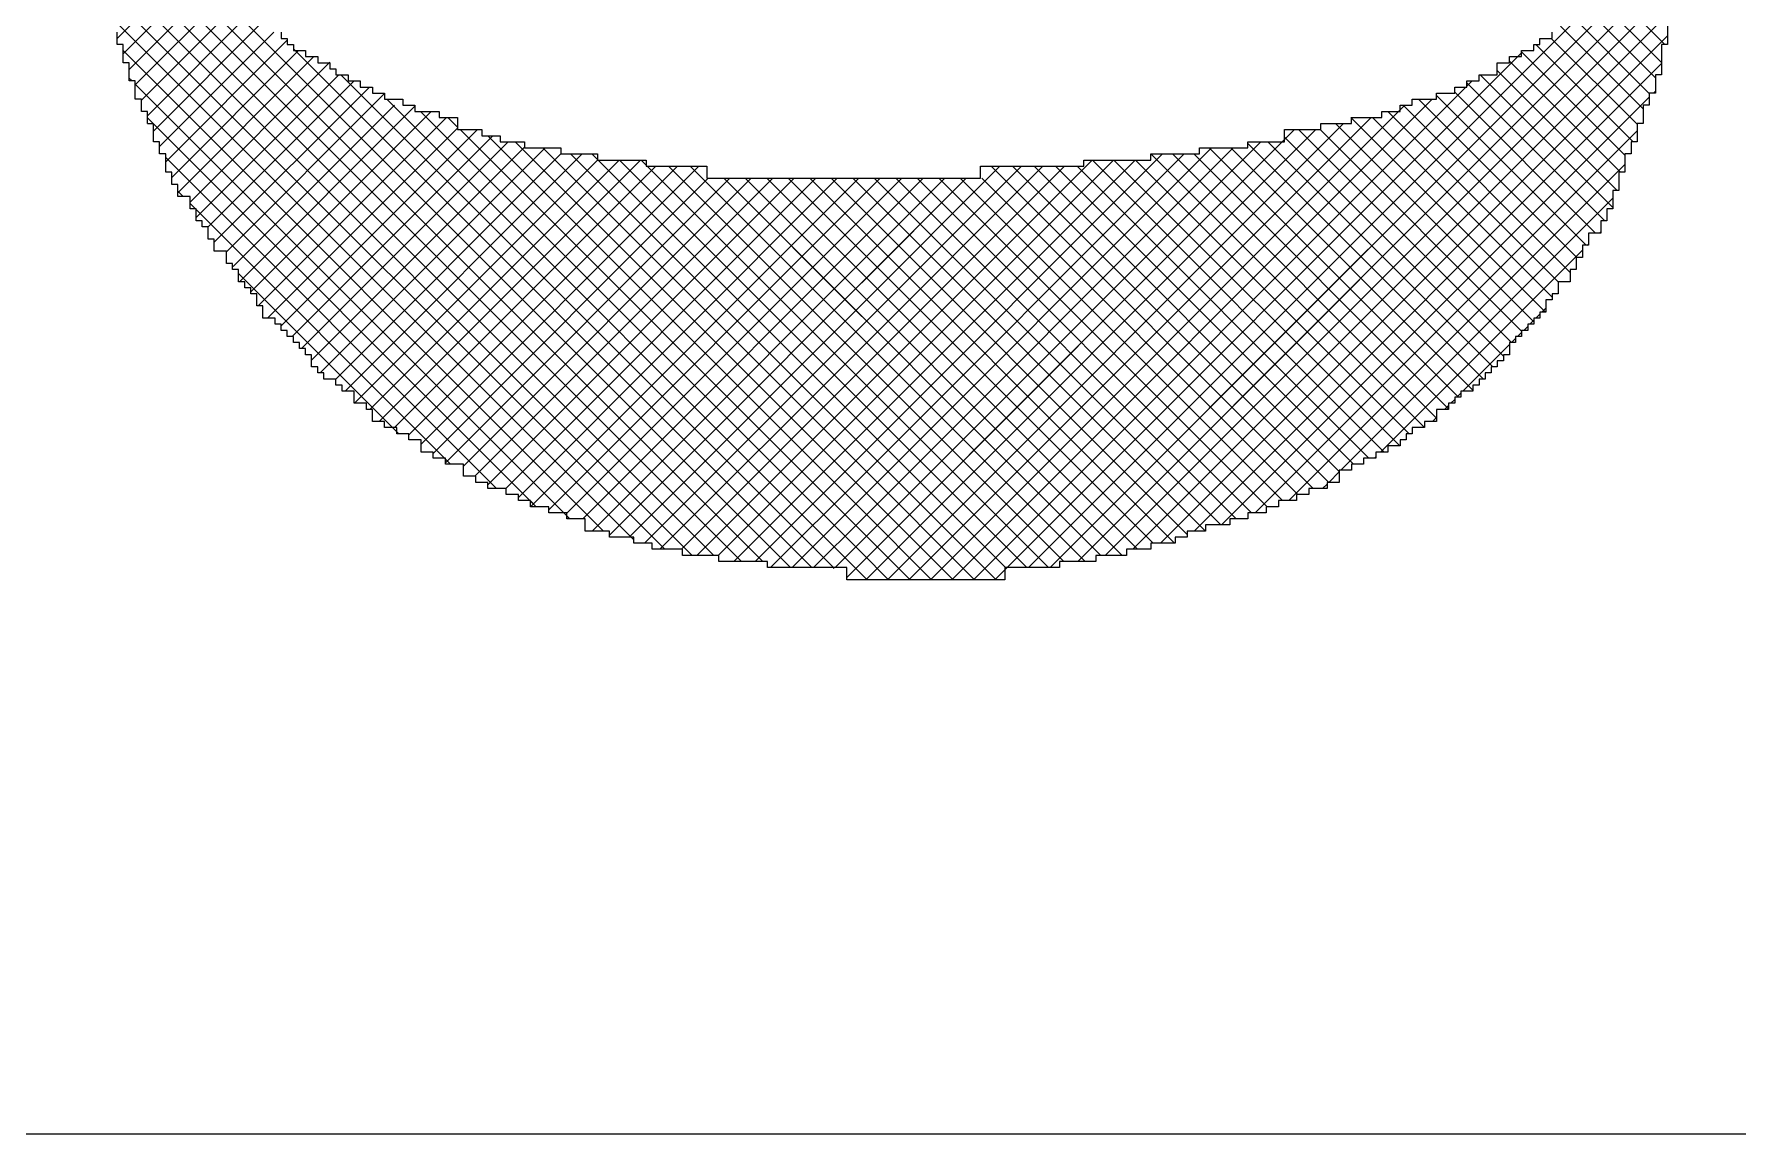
# Paper-space layout 'GS_Template' of a CAD drawing. Header units: millimetres. Extents: x -16 to 424, y -14 to 299.
# Drawn here: x 15.39 to 23.61, y 4 to 9.3 of the extents above; entities that cross this region are included whole.
import ezdxf
from ezdxf.enums import TextEntityAlignment as Align

# ---------------------------------------------------------------- set-up
doc = ezdxf.new("R2010")
doc.units = ezdxf.units.MM
doc.layers.add('Border', color=160, linetype='Continuous')
doc.layers.add('TEXT_18', color=7, linetype='Continuous')
doc.styles.add('Arial1.80mm', font='arial.ttf', dxfattribs={"height": 1.8})

# ---------------------------------------------------------------- blocks, each defined once
blk = doc.blocks.new('A$C733E240A')
at = {"color": 72, "true_color": 0x61bf1a}
for p, q in [((-4939.2, -806.35), (-5339.14, -406.41)), ((-4954.48, -802.98), (-5332.41, -425.05)), ((-4966.39, -802.98), (-5332.41, -436.96)), ((-4969.75, -787.7), (-5317.13, -440.33)), ((-4981.66, -799.61), (-5329.04, -452.23)), ((-4993.57, -799.61), (-5325.67, -467.51)), ((-5312.2, -513.46), (-5268.29, -469.55)), ((-5308.83, -521.99), (-5263.12, -476.29)), ((-5008.84, -796.24), (-5322.3, -482.78)), ((-5305.46, -530.53), (-5257.95, -483.02)), ((-5305.46, -530.53), (-5257.95, -483.02)), ((-5302.1, -539.07), (-5251.58, -488.55)), ((-5298.73, -547.61), (-5244.24, -493.13)), ((-5295.36, -556.15), (-5238.1, -498.9)), ((-5025.92, -791.07), (-5315.57, -501.43)), ((-5291.99, -564.69), (-5231.37, -504.07)), ((-5288.62, -573.23), (-5225.36, -509.97)), ((-5285.26, -581.77), (-5217.9, -514.41)), ((-5221.26, -509.97), (-5221.26, -513.33)), ((-5221.26, -513.33), (-5217.9, -513.33)), ((-5217.9, -513.33), (-5217.9, -516.7)), ((-5217.9, -516.7), (-5214.53, -516.7)), ((-5214.53, -516.7), (-5214.53, -520.07)), ((-5042.76, -786.14), (-5308.83, -520.07)), ((-5305.46, -536.91), (-5305.46, -526.81)), ((-5281.89, -590.31), (-5211.65, -520.07)), ((-5278.52, -598.85), (-5203.11, -523.44)), ((-5271.78, -604.02), (-5194.32, -526.56)), ((-5213.57, -520.07), (-5214.53, -519.11)), ((-5214.53, -520.07), (-5207.79, -520.07)), ((-4927.3, -806.35), (-5213.57, -520.07)), ((-5207.79, -520.07), (-5207.79, -523.44)), ((-5207.79, -523.44), (-5201.06, -523.44)), ((-5201.06, -523.44), (-5201.06, -526.81)), ((-5201.06, -526.81), (-5194.32, -526.81)), ((-5194.32, -526.81), (-5194.32, -530.17)), ((-5303.9, -536.91), (-5305.46, -535.35)), ((-5303.9, -536.91), (-5305.46, -535.35)), ((-5302.1, -536.91), (-5305.46, -536.91)), ((-5302.1, -547.01), (-5302.1, -536.91)), ((-5268.42, -612.56), (-5189.4, -533.54)), ((-5261.69, -617.74), (-5180.86, -536.91)), ((-5194.32, -530.17), (-5190.95, -530.17)), ((-5190.95, -530.17), (-5190.95, -533.54)), ((-5190.95, -533.54), (-5184.22, -533.54)), ((-4915.39, -806.35), (-5188.19, -533.54)), ((-5184.22, -533.54), (-5184.22, -536.91)), ((-5184.22, -536.91), (-5177.48, -536.91)), ((-5177.48, -536.91), (-5177.48, -540.28)), ((-5064.78, -776.04), (-5302.1, -538.72)), ((-5061.41, -779.4), (-5302.1, -538.72)), ((-5298.73, -547.01), (-5302.1, -547.01)), ((-5298.73, -553.75), (-5298.73, -547.01)), ((-5258.31, -626.27), (-5172.32, -540.28)), ((-5251.58, -631.45), (-5163.78, -543.65)), ((-5177.48, -540.28), (-5170.75, -540.28)), ((-5170.75, -540.28), (-5170.75, -543.65)), ((-5170.75, -543.65), (-5164.01, -543.65)), ((-5164.01, -543.65), (-5164.01, -547.01)), ((-5164.01, -547.01), (-5153.91, -547.01)), ((-4899.69, -810.14), (-5162.81, -547.01)), ((-5153.91, -547.01), (-5153.91, -550.38)), ((-5295.36, -553.75), (-5298.73, -553.75)), ((-5295.36, -560.49), (-5295.36, -553.75)), ((-5247.8, -639.58), (-5158.6, -550.38)), ((-5244.37, -648.05), (-5147.17, -550.85)), ((-5238.1, -653.7), (-5138.16, -553.75)), ((-5153.91, -550.38), (-5147.17, -550.38)), ((-5147.17, -550.38), (-5147.17, -553.75)), ((-5147.17, -553.75), (-5133.7, -553.75)), ((-4899.69, -798.23), (-5144.17, -553.75)), ((-5133.7, -553.75), (-5133.7, -557.12)), ((-5080.05, -772.67), (-5295.36, -557.36)), ((-5295.36, -560.49), (-5291.99, -560.49)), ((-5291.99, -570.59), (-5291.99, -560.49)), ((-5234.03, -661.52), (-5129.62, -557.12)), ((-5228.85, -668.26), (-5123.59, -563)), ((-5221.26, -672.58), (-5112.54, -563.85)), ((-4939.2, -806.35), (-5180.68, -564.88)), ((-5133.7, -557.12), (-5123.59, -557.12)), ((-5123.59, -562.42), (-5128.9, -557.12)), ((-5123.59, -557.12), (-5123.59, -563.85)), ((-5123.59, -563.85), (-5110.12, -563.85)), ((-4899.69, -786.32), (-5122.16, -563.85)), ((-5110.12, -563.98), (-5110.25, -563.85)), ((-5110.12, -563.85), (-5110.12, -567.22)), ((-5288.62, -570.59), (-5291.99, -570.59)), ((-5288.62, -577.33), (-5288.62, -570.59)), ((-5215.14, -678.36), (-5104, -567.22)), ((-5209.97, -685.1), (-5095.46, -570.59)), ((-5204.42, -691.46), (-5086.55, -573.58)), ((-5199.63, -698.57), (-5075.01, -573.96)), ((-5110.12, -567.22), (-5100.02, -567.22)), ((-4899.69, -774.42), (-5106.88, -567.22)), ((-5100.02, -567.22), (-5100.02, -570.59)), ((-5100.02, -570.59), (-5086.55, -570.59)), ((-4899.69, -762.51), (-5091.61, -570.59)), ((-5086.55, -570.59), (-5086.55, -573.96)), ((-5086.55, -573.96), (-5066.34, -573.96)), ((-4899.69, -750.6), (-5076.33, -573.96)), ((-5066.34, -573.96), (-5066.34, -577.33)), ((-5285.26, -577.33), (-5288.62, -577.33)), ((-5285.26, -587.43), (-5285.26, -577.33)), ((-5102.06, -762.56), (-5285.26, -579.37)), ((-5191.09, -701.94), (-5066.34, -577.19)), ((-5185.92, -708.68), (-5054.56, -577.33)), ((-5180.74, -715.41), (-5046.03, -580.69)), ((-5172.2, -718.78), (-5034.12, -580.69)), ((-5167.03, -725.52), (-5022.21, -580.69)), ((-5158.49, -728.88), (-5013.67, -584.06)), ((-5150.54, -732.84), (-5001.76, -584.06)), ((-5143.8, -738.01), (-4989.86, -584.06)), ((-5066.34, -577.33), (-5046.13, -577.33)), ((-4899.69, -738.69), (-5061.06, -577.33)), ((-5046.13, -580.34), (-5049.15, -577.33)), ((-5046.13, -577.33), (-5046.13, -580.69)), ((-5046.13, -580.69), (-5019.19, -580.69)), ((-4899.69, -726.78), (-5045.78, -580.69)), ((-4899.69, -714.88), (-5033.87, -580.69)), ((-5019.19, -583.47), (-5021.97, -580.69)), ((-5019.19, -580.69), (-5019.19, -584.06)), ((-5019.19, -584.06), (-4985.51, -584.06)), ((-4899.69, -702.97), (-5018.6, -584.06)), ((-4899.69, -691.06), (-5006.69, -584.06)), ((-4899.69, -679.15), (-4994.78, -584.06)), ((-4985.51, -584.06), (-4985.51, -590.8)), ((-4833.95, -590.8), (-4833.95, -584.06)), ((-5281.89, -587.43), (-5285.26, -587.43)), ((-5281.89, -594.17), (-5281.89, -587.43)), ((-5278.52, -594.17), (-5281.89, -594.17)), ((-5278.52, -600.9), (-5278.52, -594.17)), ((-5137.07, -743.18), (-4984.68, -590.8)), ((-5130.33, -748.35), (-4972.78, -590.8)), ((-5120.23, -750.15), (-4960.87, -590.8)), ((-5113.99, -755.83), (-4948.96, -590.8)), ((-5106.75, -760.5), (-4937.05, -590.8)), ((-5096.91, -762.56), (-4925.15, -590.8)), ((-5089.91, -767.47), (-4913.24, -590.8)), ((-5083.18, -772.64), (-4901.33, -590.8)), ((-5073.07, -774.45), (-4889.42, -590.8)), ((-5062.97, -776.25), (-4877.52, -590.8)), ((-5054.21, -779.4), (-4865.61, -590.8)), ((-5049.04, -786.14), (-4853.7, -590.8)), ((-5039.39, -788.4), (-4841.79, -590.8)), ((-4985.51, -590.8), (-4833.95, -590.8)), ((-4899.69, -667.25), (-4976.14, -590.8)), ((-4899.69, -648.7), (-4841.79, -590.8)), ((-5275.63, -600.9), (-5278.52, -598.01)), ((-5271.78, -600.9), (-5278.52, -600.9)), ((-5271.78, -607.64), (-5271.78, -600.9)), ((-5127.44, -749.09), (-5271.78, -604.75)), ((-5268.42, -607.64), (-5271.78, -607.64)), ((-5268.42, -614.37), (-5268.42, -607.64)), ((-5265.05, -614.37), (-5268.42, -614.37)), ((-5265.05, -617.74), (-5265.05, -614.37)), ((-5261.68, -617.74), (-5265.05, -617.74)), ((-5261.68, -621.11), (-5261.68, -617.74)), ((-5261.68, -624.48), (-5261.68, -621.11)), ((-5258.31, -624.48), (-5261.68, -624.48)), ((-5258.31, -631.21), (-5258.31, -624.48)), ((-5251.58, -631.21), (-5258.31, -631.21)), ((-5251.58, -634.58), (-5251.58, -631.21)), ((-5251.58, -637.95), (-5251.58, -634.58)), ((-5248.21, -637.95), (-5251.58, -637.95)), ((-5248.21, -641.32), (-5248.21, -637.95)), ((-5244.84, -641.32), (-5248.21, -641.32)), ((-5244.84, -644.69), (-5244.84, -641.32)), ((-5156.19, -732.25), (-5244.84, -643.6)), ((-5244.84, -648.05), (-5244.84, -644.69)), ((-5241.47, -648.05), (-5244.84, -648.05)), ((-5241.47, -651.42), (-5241.47, -648.05)), ((-5238.1, -651.42), (-5241.47, -651.42)), ((-5238.1, -654.79), (-5238.1, -651.42)), ((-5234.74, -654.79), (-5238.1, -654.79)), ((-5234.74, -661.52), (-5234.74, -654.79)), ((-5028.6, -789.51), (-4899.69, -660.6)), ((-5231.37, -661.52), (-5234.74, -661.52)), ((-5231.37, -668.26), (-5231.37, -661.52)), ((-5224.63, -668.26), (-5231.37, -668.26)), ((-5224.63, -671.63), (-5224.63, -668.26)), ((-5221.26, -671.63), (-5224.63, -671.63)), ((-5221.26, -675), (-5221.26, -671.63)), ((-5217.9, -675), (-5221.26, -675)), ((-5217.9, -678.36), (-5217.9, -675)), ((-5214.53, -678.36), (-5217.9, -678.36)), ((-5214.53, -681.73), (-5214.53, -678.36)), ((-5020.06, -792.88), (-4899.69, -672.51)), ((-5211.16, -681.73), (-5214.53, -681.73)), ((-5211.16, -685.1), (-5211.16, -681.73)), ((-5207.79, -685.1), (-5211.16, -685.1)), ((-5207.79, -688.47), (-5207.79, -685.1)), ((-5204.42, -688.47), (-5207.79, -688.47)), ((-5204.42, -695.2), (-5204.42, -688.47)), ((-5011.52, -796.24), (-4899.69, -684.42)), ((-5201.06, -695.2), (-5204.42, -695.2)), ((-5201.06, -698.57), (-5201.06, -695.2)), ((-4999.61, -796.24), (-4899.69, -696.33)), ((-5197.69, -698.57), (-5201.06, -698.57)), ((-5197.69, -701.94), (-5197.69, -698.57)), ((-5190.95, -701.94), (-5197.69, -701.94)), ((-5190.95, -705.31), (-5190.95, -701.94)), ((-5187.59, -705.31), (-5190.95, -705.31)), ((-5187.59, -708.68), (-5187.59, -705.31)), ((-5180.85, -708.68), (-5187.59, -708.68)), ((-5180.85, -712.04), (-5180.85, -708.68)), ((-5180.85, -715.41), (-5180.85, -712.04)), ((-5174.11, -715.41), (-5180.85, -715.41)), ((-5174.11, -718.78), (-5174.11, -715.41)), ((-4991.07, -799.61), (-4899.69, -708.23)), ((-5170.75, -718.78), (-5174.11, -718.78)), ((-5170.75, -722.15), (-5170.75, -718.78)), ((-5170.75, -725.52), (-5170.75, -722.15)), ((-5164.01, -725.52), (-5170.75, -725.52)), ((-5164.01, -728.88), (-5164.01, -725.52)), ((-4979.16, -799.61), (-4899.69, -720.14)), ((-5157.27, -728.88), (-5164.01, -728.88)), ((-5156.19, -732.25), (-5159.56, -728.88)), ((-5157.27, -732.25), (-5157.27, -728.88)), ((-5150.54, -732.25), (-5157.27, -732.25)), ((-5150.54, -735.62), (-5150.54, -732.25)), ((-5143.8, -735.62), (-5150.54, -735.62)), ((-5143.8, -742.36), (-5143.8, -735.62)), ((-4970.62, -802.98), (-4899.69, -732.05)), ((-5137.07, -742.36), (-5143.8, -742.36)), ((-5137.07, -745.72), (-5137.07, -742.36)), ((-4958.71, -802.98), (-4899.69, -743.96)), ((-5130.33, -745.72), (-5137.07, -745.72)), ((-5127.44, -749.09), (-5130.81, -745.72)), ((-5130.33, -749.09), (-5130.33, -745.72)), ((-5120.23, -749.09), (-5130.33, -749.09)), ((-5120.23, -755.83), (-5120.23, -749.09)), ((-4837.21, -813.08), (-4899.69, -750.6)), ((-5113.49, -755.83), (-5120.23, -755.83)), ((-5113.49, -759.2), (-5113.49, -755.83)), ((-5106.75, -759.2), (-5113.49, -759.2)), ((-5106.75, -762.56), (-5106.75, -759.2)), ((-5096.65, -762.56), (-5106.75, -762.56)), ((-5096.65, -765.93), (-5096.65, -762.56)), ((-4950.17, -806.35), (-4899.69, -755.86)), ((-4849.11, -813.08), (-4899.69, -762.51)), ((-5089.91, -765.93), (-5096.65, -765.93)), ((-5089.91, -769.3), (-5089.91, -765.93)), ((-5083.18, -769.3), (-5089.91, -769.3)), ((-5080.05, -772.67), (-5083.42, -769.3)), ((-5083.18, -772.67), (-5083.18, -769.3)), ((-5073.07, -772.67), (-5083.18, -772.67)), ((-5073.07, -776.04), (-5073.07, -772.67)), ((-4938.27, -806.35), (-4899.69, -767.77)), ((-5062.97, -776.04), (-5073.07, -776.04)), ((-5062.97, -779.4), (-5062.97, -776.04)), ((-5061.41, -779.4), (-5062.97, -777.84)), ((-5052.87, -779.4), (-5062.97, -779.4)), ((-5052.87, -786.14), (-5052.87, -779.4)), ((-4926.36, -806.35), (-4899.69, -779.68)), ((-4861.02, -813.08), (-4899.69, -774.42)), ((-5039.39, -786.14), (-5052.87, -786.14)), ((-5039.39, -789.51), (-5039.39, -786.14)), ((-5025.92, -789.51), (-5039.39, -789.51)), ((-5025.92, -792.88), (-5025.92, -789.51)), ((-4914.45, -806.35), (-4899.69, -791.59)), ((-4872.93, -813.08), (-4899.69, -786.32)), ((-5015.82, -792.88), (-5025.92, -792.88)), ((-5015.82, -796.24), (-5015.82, -792.88)), ((-4998.98, -796.24), (-5015.82, -796.24)), ((-4998.98, -799.61), (-4998.98, -796.24)), ((-4978.77, -799.61), (-4998.98, -799.61)), ((-4978.77, -802.98), (-4978.77, -799.61)), ((-4884.84, -813.08), (-4899.69, -798.23)), ((-4951.83, -802.98), (-4978.77, -802.98)), ((-4951.83, -806.35), (-4951.83, -802.98)), ((-4908.04, -806.35), (-4951.83, -806.35)), ((-4914.92, -806.82), (-4915.39, -806.35)), ((-4908.04, -811.85), (-4899.69, -803.49)), ((-4908.04, -809.72), (-4908.04, -806.35)), ((-4908.04, -813.08), (-4908.04, -809.72)), ((-4896.74, -813.08), (-4899.69, -810.14))]:
    blk.add_line(p, q, dxfattribs=at)
at = {"color": 134, "true_color": 0x00a39c}
for p, q in [((-4807.28, -806.35), (-4446.63, -445.69)), ((-4795.38, -806.35), (-4446.63, -457.6)), ((-4780.1, -802.98), (-4446.63, -469.51)), ((-4764.82, -799.61), (-4450, -484.79)), ((-4456.73, -526.73), (-4493.78, -489.68)), ((-4454.85, -516.7), (-4487.05, -484.51)), ((-4454.85, -516.7), (-4487.05, -484.51)), ((-4749.55, -796.24), (-4453.37, -500.06)), ((-4463.47, -543.81), (-4507.25, -500.03)), ((-4460.1, -535.27), (-4500.52, -494.85)), ((-4453.37, -499.86), (-4453.37, -516.7)), ((-4466.84, -552.35), (-4512.59, -506.6)), ((-4734.27, -792.88), (-4453.37, -511.97)), ((-4527.46, -520.07), (-4527.46, -516.7)), ((-4527.46, -516.7), (-4524.09, -516.7)), ((-4472.41, -570.59), (-4526.3, -516.7)), ((-4524.09, -516.7), (-4524.09, -513.33)), ((-4524.09, -513.33), (-4517.36, -513.33)), ((-4470.21, -560.89), (-4517.76, -513.33)), ((-4517.36, -513.33), (-4517.36, -509.97)), ((-4453.37, -516.7), (-4456.73, -516.7)), ((-4456.73, -516.7), (-4456.73, -533.54)), ((-4825.93, -813.08), (-4536.28, -523.44)), ((-4715.63, -786.14), (-4456.73, -527.24)), ((-4547.67, -533.54), (-4547.67, -526.81)), ((-4547.67, -526.81), (-4540.93, -526.81)), ((-4540.93, -526.81), (-4540.93, -523.44)), ((-4540.93, -523.44), (-4534.2, -523.44)), ((-4479.39, -587.43), (-4540.93, -525.88)), ((-4536.28, -523.44), (-4534.2, -521.35)), ((-4534.2, -523.44), (-4534.2, -520.07)), ((-4534.2, -520.07), (-4527.46, -520.07)), ((-4476.94, -577.97), (-4534.2, -520.71)), ((-4564.51, -540.28), (-4564.51, -536.91)), ((-4564.51, -536.91), (-4557.77, -536.91)), ((-4564.51, -539.76), (-4561.66, -536.91)), ((-4557.77, -536.91), (-4557.77, -533.54)), ((-4557.77, -533.54), (-4547.67, -533.54)), ((-4483.68, -606.96), (-4557.09, -533.54)), ((-4481.19, -597.53), (-4547.67, -531.06)), ((-4456.73, -533.54), (-4460.1, -533.54)), ((-4460.1, -533.54), (-4460.1, -543.65)), ((-4849.74, -813.08), (-4583.67, -547.01)), ((-4837.83, -813.08), (-4565.03, -540.28)), ((-4700.35, -782.77), (-4463.47, -545.89)), ((-4594.82, -550.38), (-4594.82, -547.01)), ((-4594.82, -547.01), (-4581.35, -547.01)), ((-4503.68, -634.58), (-4591.25, -547.01)), ((-4581.35, -547.01), (-4581.35, -543.65)), ((-4581.35, -543.65), (-4571.24, -543.65)), ((-4498.51, -627.85), (-4581.35, -545.01)), ((-4571.24, -543.65), (-4571.24, -540.28)), ((-4571.24, -540.28), (-4564.51, -540.28)), ((-4493.34, -621.11), (-4571.24, -543.2)), ((-4488.17, -614.37), (-4564.51, -538.03)), ((-4460.1, -543.65), (-4463.47, -543.65)), ((-4463.47, -543.65), (-4463.47, -550.38)), ((-4461.23, -543.65), (-4460.1, -542.52)), ((-4861.65, -813.08), (-4598.95, -550.38)), ((-4611.66, -557.12), (-4611.66, -553.75)), ((-4611.66, -553.75), (-4601.56, -553.75)), ((-4513.99, -648.09), (-4608.33, -553.75)), ((-4602.32, -553.75), (-4598.95, -550.38)), ((-4601.56, -553.75), (-4601.56, -550.38)), ((-4601.56, -550.38), (-4594.82, -550.38)), ((-4507.25, -642.92), (-4599.79, -550.38)), ((-4463.47, -550.38), (-4466.84, -550.38)), ((-4466.84, -550.38), (-4466.84, -560.49)), ((-4899.69, -803.49), (-4660.05, -563.85)), ((-4897.37, -813.08), (-4648.14, -563.85)), ((-4885.46, -813.08), (-4632.87, -560.49)), ((-4873.56, -813.08), (-4617.59, -557.12)), ((-4681.71, -776.04), (-4470.21, -564.53)), ((-4665.55, -570.59), (-4665.55, -563.85)), ((-4665.55, -563.85), (-4645.34, -563.85)), ((-4539.88, -681.73), (-4657.76, -563.85)), ((-4534.2, -675.51), (-4645.86, -563.85)), ((-4645.34, -563.85), (-4645.34, -560.49)), ((-4645.34, -560.49), (-4628.5, -560.49)), ((-4527.46, -670.34), (-4637.32, -560.49)), ((-4521, -664.89), (-4628.78, -557.12)), ((-4628.5, -560.49), (-4628.5, -557.12)), ((-4628.5, -557.12), (-4611.66, -557.12)), ((-4517.36, -656.63), (-4616.87, -557.12)), ((-4466.84, -560.49), (-4470.21, -560.49)), ((-4470.21, -560.49), (-4470.21, -570.59)), ((-4899.69, -791.59), (-4678.69, -570.59)), ((-4899.69, -767.77), (-4705.88, -573.96)), ((-4899.69, -779.68), (-4693.97, -573.96)), ((-4712.7, -577.33), (-4712.7, -573.96)), ((-4712.7, -573.96), (-4685.76, -573.96)), ((-4569.11, -712.04), (-4707.2, -573.96)), ((-4561.14, -708.11), (-4695.29, -573.96)), ((-4685.76, -573.96), (-4685.76, -570.59)), ((-4685.76, -570.59), (-4665.55, -570.59)), ((-4555.4, -701.94), (-4685.76, -571.58)), ((-4550.23, -695.2), (-4674.84, -570.59)), ((-4544.3, -689.22), (-4665.55, -567.98)), ((-4470.21, -570.59), (-4473.57, -570.59)), ((-4473.57, -570.59), (-4473.57, -577.33)), ((-4899.69, -743.96), (-4733.06, -577.33)), ((-4899.69, -755.86), (-4721.15, -577.33)), ((-4899.69, -708.23), (-4772.15, -580.69)), ((-4899.69, -720.14), (-4760.24, -580.69)), ((-4899.69, -732.05), (-4748.34, -580.69)), ((-4899.69, -660.6), (-4823.15, -584.06)), ((-4899.69, -672.51), (-4811.24, -584.06)), ((-4899.69, -684.42), (-4799.33, -584.06)), ((-4899.69, -696.33), (-4787.43, -584.06)), ((-4833.95, -584.06), (-4776.69, -584.06)), ((-4649.57, -762.56), (-4828.08, -584.06)), ((-4641.03, -759.2), (-4816.17, -584.06)), ((-4635.24, -753.09), (-4804.26, -584.06)), ((-4627.32, -749.09), (-4792.35, -584.06)), ((-4618.78, -745.72), (-4780.45, -584.06)), ((-4776.69, -584.06), (-4776.69, -580.69)), ((-4776.69, -580.69), (-4739.64, -580.69)), ((-4610.24, -742.36), (-4771.91, -580.69)), ((-4601.7, -738.99), (-4760, -580.69)), ((-4596.53, -732.25), (-4748.09, -580.69)), ((-4739.64, -580.69), (-4739.64, -577.33)), ((-4739.64, -577.33), (-4712.7, -577.33)), ((-4588.08, -728.79), (-4739.55, -577.33)), ((-4581.35, -723.62), (-4727.64, -577.33)), ((-4574.61, -718.45), (-4715.74, -577.33)), ((-4663.07, -769.3), (-4476.94, -583.17)), ((-4473.57, -577.33), (-4476.94, -577.33)), ((-4476.94, -577.33), (-4476.94, -587.43)), ((-4767.32, -799.61), (-4976.14, -590.8)), ((-4755.42, -799.61), (-4964.23, -590.8)), ((-4746.88, -796.24), (-4952.32, -590.8)), ((-4738.34, -792.88), (-4940.42, -590.8)), ((-4726.43, -792.88), (-4928.51, -590.8)), ((-4719.44, -787.96), (-4916.6, -590.8)), ((-4709.35, -786.14), (-4904.69, -590.8)), ((-4700.81, -782.77), (-4892.79, -590.8)), ((-4692.27, -779.4), (-4880.88, -590.8)), ((-4683.73, -776.04), (-4868.97, -590.8)), ((-4675.19, -772.67), (-4857.06, -590.8)), ((-4666.65, -769.3), (-4845.16, -590.8)), ((-4658.11, -765.93), (-4833.25, -590.8)), ((-4476.94, -587.43), (-4480.31, -587.43)), ((-4480.31, -587.43), (-4480.31, -597.53)), ((-4634.32, -752.46), (-4483.68, -601.82)), ((-4480.31, -597.53), (-4483.68, -597.53)), ((-4483.68, -597.53), (-4483.68, -607.64)), ((-4483.68, -607.64), (-4487.05, -607.64)), ((-4487.05, -607.64), (-4487.05, -614.37)), ((-4493.78, -621.11), (-4497.15, -621.11)), ((-4497.15, -621.11), (-4497.15, -627.85)), ((-4490.41, -621.11), (-4493.78, -621.11)), ((-4493.78, -621.11), (-4493.78, -621.11)), ((-4493.78, -621.11), (-4493.78, -621.11)), ((-4491.06, -621.11), (-4490.41, -620.46)), ((-4487.05, -614.37), (-4490.41, -614.37)), ((-4490.41, -614.37), (-4490.41, -621.11)), ((-4795.38, -806.35), (-4619.16, -630.13)), ((-4780.1, -802.98), (-4607.25, -630.13)), ((-4612.31, -742.36), (-4500.52, -630.57)), ((-4497.15, -627.85), (-4500.52, -627.85)), ((-4500.52, -627.85), (-4500.52, -634.58)), ((-4497.8, -627.85), (-4497.15, -627.2)), ((-4503.89, -641.32), (-4507.25, -641.32)), ((-4507.25, -641.32), (-4507.25, -648.05)), ((-4500.52, -634.58), (-4503.89, -634.58)), ((-4503.89, -634.58), (-4503.89, -641.32)), ((-4840.15, -743.96), (-4739.8, -643.6)), ((-4507.25, -648.05), (-4513.99, -648.05)), ((-4513.99, -648.05), (-4513.99, -654.79)), ((-4517.36, -658.16), (-4520.72, -658.16)), ((-4520.72, -658.16), (-4520.72, -664.89)), ((-4513.99, -654.79), (-4517.36, -654.79)), ((-4517.36, -654.79), (-4517.36, -658.16)), ((-4529.67, -671.63), (-4527.46, -669.42)), ((-4524.09, -668.26), (-4527.46, -668.26)), ((-4527.46, -668.26), (-4527.46, -671.63)), ((-4526.3, -668.26), (-4524.09, -666.05)), ((-4520.72, -664.89), (-4524.09, -664.89)), ((-4524.09, -664.89), (-4524.09, -668.26)), ((-4522.94, -664.89), (-4520.72, -662.68)), ((-4775.86, -802.98), (-4899.69, -679.15)), ((-4534.2, -678.36), (-4537.56, -678.36)), ((-4537.56, -678.36), (-4537.56, -681.73)), ((-4536.41, -678.36), (-4534.2, -676.15)), ((-4530.83, -675), (-4534.2, -675)), ((-4534.2, -675), (-4534.2, -678.36)), ((-4533.04, -675), (-4530.83, -672.78)), ((-4527.46, -671.63), (-4530.83, -671.63)), ((-4530.83, -671.63), (-4530.83, -675)), ((-4566.72, -708.68), (-4540.93, -682.89)), ((-4540.93, -688.47), (-4544.3, -688.47)), ((-4544.3, -688.47), (-4544.3, -691.84)), ((-4537.56, -681.73), (-4540.93, -681.73)), ((-4540.93, -681.73), (-4540.93, -688.47)), ((-4539.78, -681.73), (-4537.56, -679.52)), ((-4787.77, -802.98), (-4899.69, -691.06)), ((-4547.67, -695.2), (-4551.04, -695.2)), ((-4551.04, -695.2), (-4551.04, -698.57)), ((-4544.3, -691.84), (-4547.67, -691.84)), ((-4547.67, -691.84), (-4547.67, -695.2)), ((-4796.31, -806.35), (-4899.69, -702.97)), ((-4557.77, -705.31), (-4561.14, -705.31)), ((-4561.14, -705.31), (-4561.14, -708.68)), ((-4554.4, -701.94), (-4557.77, -701.94)), ((-4557.77, -701.94), (-4557.77, -705.31)), ((-4551.04, -698.57), (-4554.4, -698.57)), ((-4554.4, -698.57), (-4554.4, -701.94)), ((-4808.22, -806.35), (-4899.69, -714.88)), ((-4576.82, -718.78), (-4574.61, -716.57)), ((-4571.24, -715.41), (-4574.61, -715.41)), ((-4574.61, -715.41), (-4574.61, -718.78)), ((-4573.46, -715.41), (-4571.24, -713.2)), ((-4567.88, -712.04), (-4571.24, -712.04)), ((-4571.24, -712.04), (-4571.24, -715.41)), ((-4570.09, -712.04), (-4567.88, -709.83)), ((-4564.51, -708.68), (-4567.88, -708.68)), ((-4567.88, -708.68), (-4567.88, -712.04)), ((-4561.14, -708.68), (-4564.51, -708.68)), ((-4581.35, -725.52), (-4588.08, -725.52)), ((-4588.08, -725.52), (-4588.08, -728.88)), ((-4583.56, -725.52), (-4581.35, -723.3)), ((-4574.61, -718.78), (-4581.35, -718.78)), ((-4581.35, -718.78), (-4581.35, -718.78)), ((-4581.35, -718.78), (-4581.35, -722.15)), ((-4581.35, -722.15), (-4581.35, -725.52)), ((-4820.13, -806.35), (-4899.69, -726.78)), ((-4598.19, -735.62), (-4601.56, -735.62)), ((-4601.56, -735.62), (-4601.56, -738.99)), ((-4594.82, -732.25), (-4598.19, -732.25)), ((-4598.19, -732.25), (-4598.19, -735.62)), ((-4588.08, -728.88), (-4594.82, -728.88)), ((-4594.82, -728.88), (-4594.82, -732.25)), ((-4825.3, -813.08), (-4899.69, -738.69)), ((-4615.68, -745.72), (-4615.03, -745.08)), ((-4611.66, -742.36), (-4615.03, -742.36)), ((-4615.03, -742.36), (-4615.03, -745.72)), ((-4608.29, -742.36), (-4611.66, -742.36)), ((-4601.56, -738.99), (-4608.29, -738.99)), ((-4608.29, -738.99), (-4608.29, -742.36)), ((-4641.06, -759.2), (-4635.24, -753.38)), ((-4628.5, -752.46), (-4635.24, -752.46)), ((-4635.24, -752.46), (-4635.24, -759.2)), ((-4621.76, -749.09), (-4628.5, -749.09)), ((-4628.5, -749.09), (-4628.5, -752.46)), ((-4615.03, -745.72), (-4621.76, -745.72)), ((-4621.76, -745.72), (-4621.76, -749.09)), ((-4641.97, -762.56), (-4652.08, -762.56)), ((-4652.08, -762.56), (-4652.08, -765.93)), ((-4644.42, -762.56), (-4641.97, -760.11)), ((-4635.24, -759.2), (-4641.97, -759.2)), ((-4641.97, -759.2), (-4641.97, -762.56)), ((-4668.92, -772.67), (-4675.65, -772.67)), ((-4675.65, -772.67), (-4675.65, -776.04)), ((-4665.55, -769.3), (-4668.92, -769.3)), ((-4668.92, -769.3), (-4668.92, -772.67)), ((-4658.81, -769.3), (-4665.55, -769.3)), ((-4652.08, -765.93), (-4658.81, -765.93)), ((-4658.81, -765.93), (-4658.81, -769.3)), ((-4695.86, -782.77), (-4709.33, -782.77)), ((-4709.33, -782.77), (-4709.33, -786.14)), ((-4685.76, -779.4), (-4695.86, -779.4)), ((-4695.86, -779.4), (-4695.86, -782.77)), ((-4675.65, -776.04), (-4685.76, -776.04)), ((-4685.76, -776.04), (-4685.76, -779.4)), ((-4719.44, -789.51), (-4726.17, -789.51)), ((-4726.17, -789.51), (-4726.17, -792.88)), ((-4709.33, -786.14), (-4719.44, -786.14)), ((-4719.44, -786.14), (-4719.44, -789.51)), ((-4753.12, -799.61), (-4769.96, -799.61)), ((-4769.96, -799.61), (-4769.96, -802.98)), ((-4739.64, -796.24), (-4753.12, -796.24)), ((-4753.12, -796.24), (-4753.12, -799.61)), ((-4726.17, -792.88), (-4739.64, -792.88)), ((-4739.64, -792.88), (-4739.64, -796.24)), ((-4790.16, -806.35), (-4820.48, -806.35)), ((-4820.48, -806.35), (-4820.48, -813.08)), ((-4820.48, -807.63), (-4819.19, -806.35)), ((-4769.96, -802.98), (-4790.16, -802.98)), ((-4790.16, -802.98), (-4790.16, -806.35)), ((-4820.48, -813.08), (-4908.04, -813.08))]:
    blk.add_line(p, q, dxfattribs=at)
at = {"color": 40, "true_color": 0xe6b012}
for p, q in [((-5312.2, -516.7), (-5312.2, -509.97)), ((-5308.83, -516.7), (-5312.2, -516.7)), ((-5308.83, -526.81), (-5308.83, -516.7)), ((-5305.46, -526.81), (-5308.83, -526.81))]:
    blk.add_line(p, q, dxfattribs=at)
blk = doc.blocks.new('GS_titleblock')
at = {"layer": 'Border'}
blk.add_lwpolyline([(10, 4), (398, 4), (398, 281), (10, 281)], close=True, dxfattribs=at)
at = {"layer": 'TEXT_18', "xscale": 0.008704751031473279, "yscale": 0.008704751031473279, "zscale": 0.008704751031473279}
blk.add_blockref('A$C733E240A', (62.036, 13.7486), dxfattribs=at)
at = {"layer": 'DEFPOINTS', "style": 'Arial1.80mm'}
blk.add_attdef('TOTALNUMBEROFSHEETS', text='', height=1.8, dxfattribs=at).set_placement((380.5, 14.4147), align=Align.MIDDLE_CENTER)
at = {"layer": 'TEXT_18', "style": 'Arial1.80mm'}
for tag, p in [('TITLE', (298, 15.9438)), ('PROJECT', (298, 11.6023))]:
    blk.add_attdef(tag, text='', height=1.8, dxfattribs=at).set_placement(p, align=Align.MIDDLE_CENTER)

psp = doc.layouts.new('GS_Template')

# ---------------------------------------------------------------- block references
psp.add_blockref('GS_titleblock', (0, 0))

doc.saveas('drawing.dxf')
